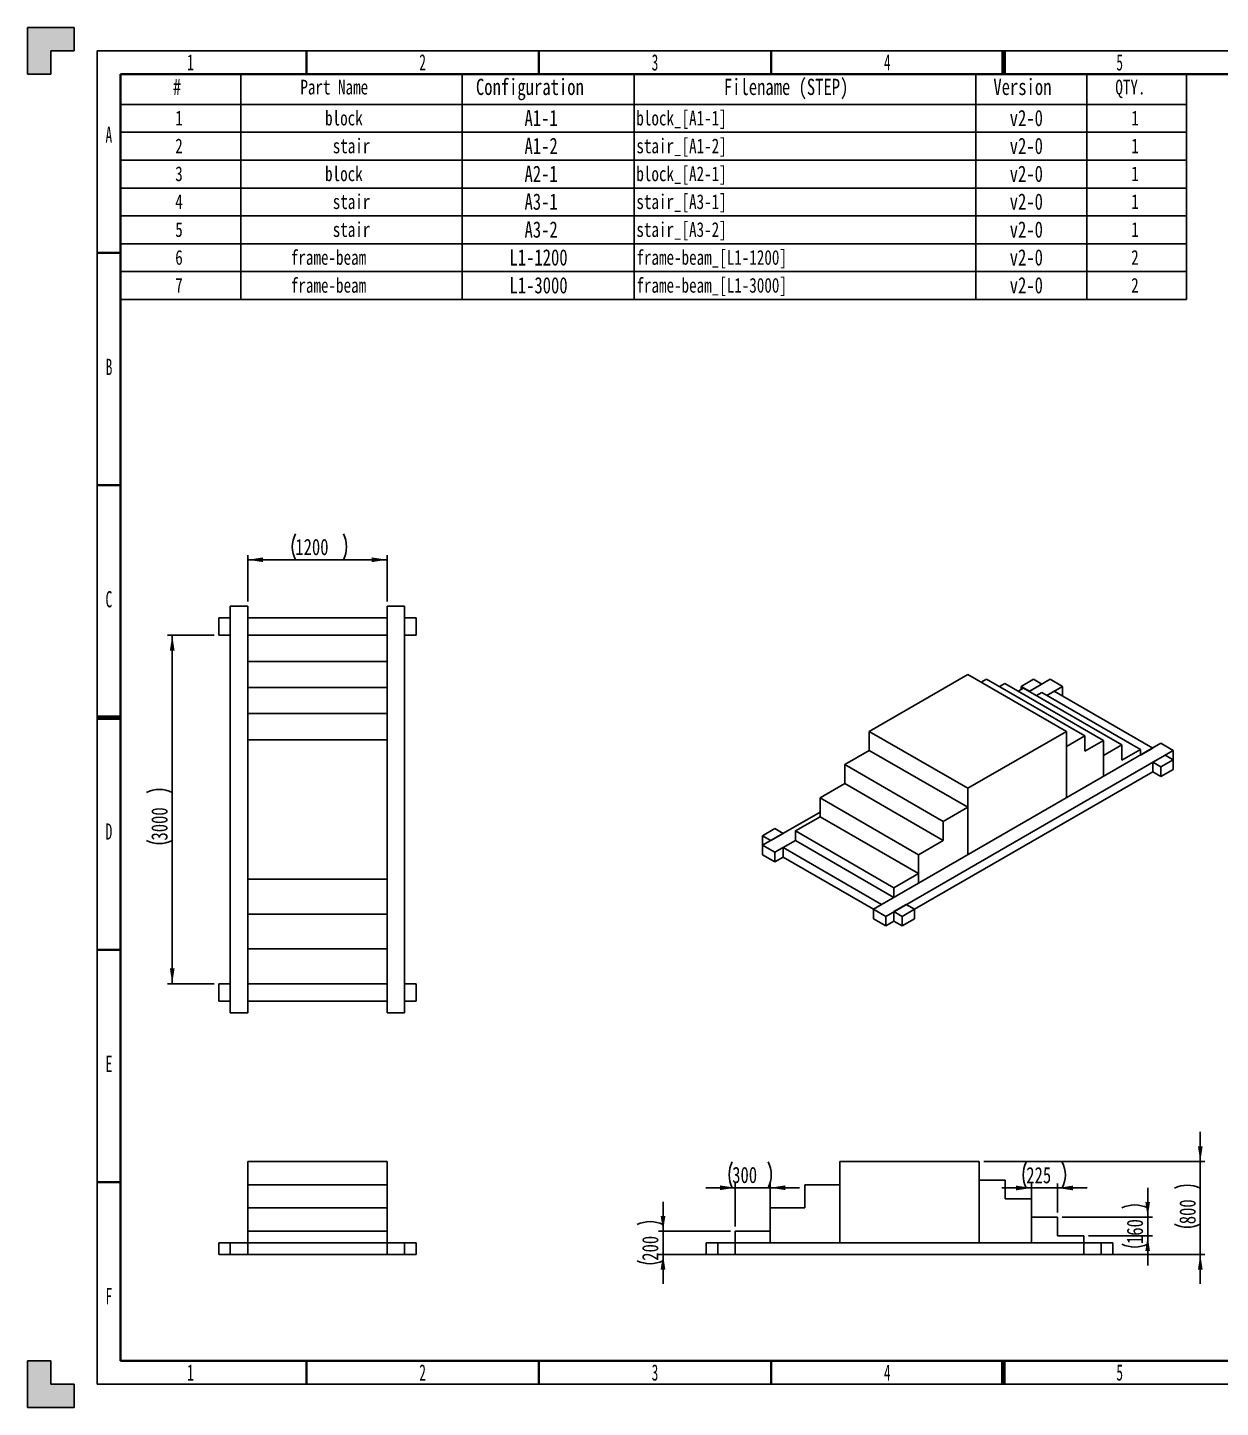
# Model space of a CAD drawing. Header units: millimetres. Extents: x 0 to 420, y 0 to 297.
# Drawn here: x 0 to 256.7, y 0 to 297 of the extents above; entities that cross this region are included whole.
import ezdxf

# ---------------------------------------------------------------- set-up
doc = ezdxf.new("R2010")
doc.units = ezdxf.units.MM
for name, color, linetype in [('BORDER', 7, 'Continuous'), ('MODELS', 7, 'Continuous'), ('REFERENCE', 9, 'Continuous')]:
    doc.layers.add(name, color=color, linetype=linetype)
doc.styles.add('SLDTEXTSTYLE0', font='TXT', dxfattribs={"width": 0.605})
doc.styles.add('SLDTEXTSTYLE1', font='TXT', dxfattribs={"width": 0.75})
doc.dimstyles.new('SLDDIMSTYLE1', dxfattribs={"dimtxt": 3.5, "dimasz": 3.302, "dimexe": 0, "dimexo": 0.0625, "dimgap": 0.875, "dimtad": 1, "dimdec": 3, "dimlfac": 40, "dimrnd": 1e-09, "dimzin": 12, "dimdsep": 46, "dimtxsty": 'SLDTEXTSTYLE1', "dimsah": 1, "dimcen": 0.09, "dimadec": 0, "dimazin": 3, "dimtfac": 1, "dimtdec": 3, "dimtmove": 0, "dimatfit": 0, "dimfxl": 1, "dimfrac": 2, "dimtolj": 1, "dimtzin": 12, "dimarcsym": 0})
doc.dimstyles.new('SLDDIMSTYLE2', dxfattribs={"dimtxt": 3.5, "dimasz": 3.302, "dimexe": 0, "dimexo": 0.0625, "dimgap": 0.875, "dimtad": 1, "dimdec": 3, "dimlfac": 40, "dimrnd": 1e-09, "dimzin": 12, "dimdsep": 46, "dimtxsty": 'SLDTEXTSTYLE1', "dimsah": 1, "dimcen": 0.09, "dimadec": 0, "dimazin": 3, "dimtfac": 1, "dimtdec": 3, "dimtofl": 0, "dimtmove": 0, "dimatfit": 3, "dimfxl": 1, "dimfrac": 2, "dimtolj": 1, "dimtzin": 12, "dimarcsym": 0})

# ---------------------------------------------------------------- blocks, each defined once
blk = doc.blocks.new('SW_TABLEANNOTATION_0')
at = {"layer": 'MODELS', "color": 0}
for p, q in [((0, 0), (0, -6.53)), ((0, 0), (25.88, 0)), ((25.88, 0), (25.88, -6.53)), ((25.88, 0), (73.53, 0)), ((73.53, 0), (73.53, -6.53)), ((73.53, 0), (110.5, 0)), ((110.5, 0), (110.5, -6.53)), ((110.5, 0), (184.06, 0)), ((184.06, 0), (184.06, -6.53)), ((184.06, 0), (207.94, 0)), ((207.94, 0), (207.94, -6.53)), ((207.94, 0), (229.36, 0)), ((229.36, 0), (229.36, -6.53)), ((0, -6.53), (25.88, -6.53)), ((0, -6.53), (0, -12.53)), ((25.88, -6.53), (73.53, -6.53)), ((25.88, -6.53), (25.88, -12.53)), ((73.53, -6.53), (110.5, -6.53)), ((73.53, -6.53), (73.53, -12.53)), ((110.5, -6.53), (184.06, -6.53)), ((110.5, -6.53), (110.5, -12.53)), ((184.06, -6.53), (207.94, -6.53)), ((184.06, -6.53), (184.06, -12.53)), ((207.94, -6.53), (229.36, -6.53)), ((207.94, -6.53), (207.94, -12.53)), ((229.36, -6.53), (229.36, -12.53)), ((0, -12.53), (0, -18.53)), ((0, -12.53), (25.88, -12.53)), ((25.88, -12.53), (25.88, -18.53)), ((25.88, -12.53), (73.53, -12.53)), ((73.53, -12.53), (73.53, -18.53)), ((73.53, -12.53), (110.5, -12.53)), ((110.5, -12.53), (110.5, -18.53)), ((110.5, -12.53), (184.06, -12.53)), ((184.06, -12.53), (184.06, -18.53)), ((184.06, -12.53), (207.94, -12.53)), ((207.94, -12.53), (207.94, -18.53)), ((207.94, -12.53), (229.36, -12.53)), ((229.36, -12.53), (229.36, -18.53)), ((0, -18.53), (0, -24.53)), ((0, -18.53), (25.88, -18.53)), ((25.88, -18.53), (25.88, -24.53)), ((25.88, -18.53), (73.53, -18.53)), ((73.53, -18.53), (73.53, -24.53)), ((73.53, -18.53), (110.5, -18.53)), ((110.5, -18.53), (110.5, -24.53)), ((110.5, -18.53), (184.06, -18.53)), ((184.06, -18.53), (184.06, -24.53)), ((184.06, -18.53), (207.94, -18.53)), ((207.94, -18.53), (207.94, -24.53)), ((207.94, -18.53), (229.36, -18.53)), ((229.36, -18.53), (229.36, -24.53)), ((0, -24.53), (0, -30.53)), ((0, -24.53), (25.88, -24.53)), ((25.88, -24.53), (25.88, -30.53)), ((25.88, -24.53), (73.53, -24.53)), ((73.53, -24.53), (73.53, -30.53)), ((73.53, -24.53), (110.5, -24.53)), ((110.5, -24.53), (110.5, -30.53)), ((110.5, -24.53), (184.06, -24.53)), ((184.06, -24.53), (184.06, -30.53)), ((184.06, -24.53), (207.94, -24.53)), ((207.94, -24.53), (207.94, -30.53)), ((207.94, -24.53), (229.36, -24.53)), ((229.36, -24.53), (229.36, -30.53)), ((0, -30.53), (0, -36.53)), ((0, -30.53), (25.88, -30.53)), ((25.88, -30.53), (25.88, -36.53)), ((25.88, -30.53), (73.53, -30.53)), ((73.53, -30.53), (73.53, -36.53)), ((73.53, -30.53), (110.5, -30.53)), ((110.5, -30.53), (110.5, -36.53)), ((110.5, -30.53), (184.06, -30.53)), ((184.06, -30.53), (184.06, -36.53)), ((184.06, -30.53), (207.94, -30.53)), ((207.94, -30.53), (207.94, -36.53)), ((207.94, -30.53), (229.36, -30.53)), ((229.36, -30.53), (229.36, -36.53)), ((0, -36.53), (0, -42.53)), ((0, -36.53), (25.88, -36.53)), ((25.88, -36.53), (25.88, -42.53)), ((25.88, -36.53), (73.53, -36.53)), ((73.53, -36.53), (73.53, -42.53)), ((73.53, -36.53), (110.5, -36.53)), ((110.5, -36.53), (110.5, -42.53)), ((110.5, -36.53), (184.06, -36.53)), ((184.06, -36.53), (184.06, -42.53)), ((184.06, -36.53), (207.94, -36.53)), ((207.94, -36.53), (207.94, -42.53)), ((207.94, -36.53), (229.36, -36.53)), ((229.36, -36.53), (229.36, -42.53)), ((0, -42.53), (0, -48.53)), ((0, -42.53), (25.88, -42.53)), ((25.88, -42.53), (25.88, -48.53)), ((25.88, -42.53), (73.53, -42.53)), ((73.53, -42.53), (73.53, -48.53)), ((73.53, -42.53), (110.5, -42.53)), ((110.5, -42.53), (110.5, -48.53)), ((110.5, -42.53), (184.06, -42.53)), ((184.06, -42.53), (184.06, -48.53)), ((184.06, -42.53), (207.94, -42.53)), ((207.94, -42.53), (207.94, -48.53)), ((207.94, -42.53), (229.36, -42.53)), ((229.36, -42.53), (229.36, -48.53)), ((0, -48.53), (25.88, -48.53)), ((25.88, -48.53), (73.53, -48.53)), ((73.53, -48.53), (110.5, -48.53)), ((110.5, -48.53), (184.06, -48.53)), ((184.06, -48.53), (207.94, -48.53)), ((207.94, -48.53), (229.36, -48.53))]:
    blk.add_line(p, q, dxfattribs=at)
at = {"layer": 'MODELS', "color": 0, "attachment_point": 1, "style": 'SLDTEXTSTYLE1'}
for s, insert, char_height in [('#', (11.26, -1.01), 3.5), ('Part Name', (38.7, -1.22), 3.175), ('Configuration', (76.48, -1.01), 3.5), ('Filename (STEP)', (129.83, -1.01), 3.5), ('Version', (187.82, -1.01), 3.5), ('QTY.', (214.07, -1.22), 3.175), ('1', (11.77, -7.88), 3.17), ('block', (44.02, -7.88), 3.175), ('A1-1', (86.93, -7.71), 3.5), ('block_[A1-1]', (111, -7.88), 3.175), ('v2-0', (191.34, -7.71), 3.5), ('1', (217.48, -7.88), 3.17), ('2', (11.77, -13.88), 3.17), ('stair', (45.66, -13.88), 3.175), ('A1-2', (86.93, -13.71), 3.5), ('stair_[A1-2]', (111, -13.88), 3.175), ('v2-0', (191.34, -13.71), 3.5), ('1', (217.48, -13.88), 3.17), ('3', (11.77, -19.88), 3.17), ('block', (44.02, -19.88), 3.175), ('A2-1', (86.93, -19.71), 3.5), ('block_[A2-1]', (111, -19.88), 3.175), ('v2-0', (191.34, -19.71), 3.5), ('1', (217.48, -19.88), 3.17), ('4', (11.77, -25.88), 3.17), ('stair', (45.66, -25.88), 3.175), ('A3-1', (86.93, -25.71), 3.5), ('stair_[A3-1]', (111, -25.88), 3.175), ('v2-0', (191.34, -25.71), 3.5), ('1', (217.48, -25.88), 3.17), ('5', (11.77, -31.88), 3.17), ('stair', (45.66, -31.88), 3.175), ('A3-2', (86.93, -31.71), 3.5), ('stair_[A3-2]', (111, -31.88), 3.175), ('v2-0', (191.34, -31.71), 3.5), ('1', (217.48, -31.88), 3.17), ('6', (11.77, -37.88), 3.17), ('frame-beam', (36.65, -37.88), 3.175), ('L1-1200', (83.7, -37.71), 3.5), ('frame-beam_[L1-1200]', (111, -37.88), 3.175), ('v2-0', (191.34, -37.71), 3.5), ('2', (217.48, -37.88), 3.17), ('7', (11.77, -43.88), 3.17), ('frame-beam', (36.65, -43.88), 3.175), ('L1-3000', (83.7, -43.71), 3.5), ('frame-beam_[L1-3000]', (111, -43.88), 3.175), ('v2-0', (191.34, -43.71), 3.5), ('2', (217.48, -43.88), 3.17)]:
    blk.add_mtext(s, dxfattribs=dict(at, insert=insert, char_height=char_height))
blk = doc.blocks.new('_D')
at = {"layer": 'REFERENCE'}
for p, q in [((216.02, 41.93), (216.02, 48.23)), ((221.64, 41.93), (221.64, 48.23)), ((216.02, 47.23), (209.67, 47.23)), ((216.02, 47.23), (221.64, 47.23)), ((221.64, 47.23), (227.99, 47.23))]:
    blk.add_line(p, q, dxfattribs=at)
for centre, start, end in [((220.45, 50.01), 153.4349, 206.5651), ((217.1, 50.01), 333.4349, 26.5651)]:
    blk.add_arc(centre, 6.21, start, end, dxfattribs=at)
for points in [[(216.02, 47.23), (212.72, 47.74), (212.72, 46.72)], [(221.64, 47.23), (224.95, 46.72), (224.95, 47.74)]]:
    blk.add_solid(points, dxfattribs=at)
at = {"layer": 'REFERENCE', "insert": (214.9, 51.74), "char_height": 3.5, "attachment_point": 1, "style": 'SLDTEXTSTYLE1'}
blk.add_mtext('225', dxfattribs=at)
blk = doc.blocks.new('_D_1')
at = {"layer": 'REFERENCE'}
for p, q in [((241.03, 40.93), (241.03, 47.28)), ((222.64, 40.93), (242.03, 40.93)), ((241.03, 40.93), (241.03, 36.93)), ((228.27, 36.93), (242.03, 36.93)), ((241.03, 36.93), (241.03, 30.58))]:
    blk.add_line(p, q, dxfattribs=at)
for centre, start, end in [((238.25, 37.37), 63.4349, 116.5651), ((238.25, 40.72), 243.4349, 296.5651)]:
    blk.add_arc(centre, 6.21, start, end, dxfattribs=at)
for points in [[(241.03, 40.93), (241.53, 44.23), (240.52, 44.23)], [(241.03, 36.93), (240.52, 33.63), (241.53, 33.63)]]:
    blk.add_solid(points, dxfattribs=at)
at = {"layer": 'REFERENCE', "insert": (236.51, 35.17), "char_height": 3.5, "attachment_point": 1, "rotation": 90, "style": 'SLDTEXTSTYLE1'}
blk.add_mtext('160', dxfattribs=at)
blk = doc.blocks.new('_D_2')
at = {"layer": 'REFERENCE'}
for p, q in [((136.73, 37.93), (136.73, 44.28)), ((151.27, 37.93), (135.73, 37.93)), ((136.73, 37.93), (136.73, 32.93)), ((151.27, 32.93), (135.73, 32.93)), ((136.73, 32.93), (136.73, 26.58))]:
    blk.add_line(p, q, dxfattribs=at)
for centre, start, end in [((133.95, 33.78), 63.4349, 116.5651), ((133.95, 37.13), 243.4349, 296.5651)]:
    blk.add_arc(centre, 6.21, start, end, dxfattribs=at)
for points in [[(136.73, 37.93), (137.24, 41.23), (136.22, 41.23)], [(136.73, 32.93), (136.22, 29.63), (137.24, 29.63)]]:
    blk.add_solid(points, dxfattribs=at)
at = {"layer": 'REFERENCE', "insert": (132.22, 31.57), "char_height": 3.5, "attachment_point": 1, "rotation": 90, "style": 'SLDTEXTSTYLE1'}
blk.add_mtext('200', dxfattribs=at)
blk = doc.blocks.new('_D_3')
at = {"layer": 'REFERENCE'}
for p, q in [((152.27, 38.93), (152.27, 48.28)), ((159.77, 38.93), (159.77, 48.28)), ((152.27, 47.28), (145.92, 47.28)), ((159.77, 47.28), (152.27, 47.28)), ((159.77, 47.28), (166.12, 47.28))]:
    blk.add_line(p, q, dxfattribs=at)
for centre, start, end in [((157.18, 50.06), 153.4349, 206.5651), ((153.83, 50.06), 333.4349, 26.5651)]:
    blk.add_arc(centre, 6.21, start, end, dxfattribs=at)
for points in [[(152.27, 47.28), (148.97, 47.79), (148.97, 46.77)], [(159.77, 47.28), (163.07, 46.77), (163.07, 47.79)]]:
    blk.add_solid(points, dxfattribs=at)
at = {"layer": 'REFERENCE', "insert": (151.62, 51.79), "char_height": 3.5, "attachment_point": 1, "style": 'SLDTEXTSTYLE1'}
blk.add_mtext('300', dxfattribs=at)
blk = doc.blocks.new('_D_4')
at = {"layer": 'REFERENCE'}
for p, q in [((252.35, 52.93), (252.35, 59.28)), ((205.77, 52.93), (253.35, 52.93)), ((252.35, 32.93), (252.35, 52.93)), ((228.27, 32.93), (253.35, 32.93)), ((252.35, 32.93), (252.35, 26.58))]:
    blk.add_line(p, q, dxfattribs=at)
for centre, start, end in [((249.57, 41.63), 63.4349, 116.5651), ((249.57, 44.99), 243.4349, 296.5651)]:
    blk.add_arc(centre, 6.21, start, end, dxfattribs=at)
for points in [[(252.35, 52.93), (252.86, 56.23), (251.84, 56.23)], [(252.35, 32.93), (251.84, 29.63), (252.86, 29.63)]]:
    blk.add_solid(points, dxfattribs=at)
at = {"layer": 'REFERENCE', "insert": (247.84, 39.43), "char_height": 3.5, "attachment_point": 1, "rotation": 90, "style": 'SLDTEXTSTYLE1'}
blk.add_mtext('800', dxfattribs=at)
blk = doc.blocks.new('_D_5')
at = {"layer": 'REFERENCE'}
for p, q in [((40.12, 166.2), (30.12, 166.2)), ((31.12, 166.2), (31.12, 91.2)), ((40.12, 91.2), (30.12, 91.2))]:
    blk.add_line(p, q, dxfattribs=at)
for centre, start, end in [((28.35, 126.81), 63.4349, 116.5651), ((28.35, 127.58), 243.4349, 296.5651)]:
    blk.add_arc(centre, 6.21, start, end, dxfattribs=at)
for points in [[(31.12, 166.2), (30.62, 162.9), (31.63, 162.9)], [(31.12, 91.2), (31.63, 94.51), (30.62, 94.51)]]:
    blk.add_solid(points, dxfattribs=at)
at = {"layer": 'REFERENCE', "insert": (26.61, 122.02), "char_height": 3.5, "attachment_point": 1, "rotation": 90, "style": 'SLDTEXTSTYLE1'}
blk.add_mtext('3000', dxfattribs=at)
blk = doc.blocks.new('_D_6')
at = {"layer": 'REFERENCE'}
for p, q in [((47.37, 173.45), (47.37, 183.45)), ((47.37, 182.45), (77.37, 182.45)), ((77.37, 173.45), (77.37, 183.45))]:
    blk.add_line(p, q, dxfattribs=at)
for centre, start, end in [((63.17, 185.23), 153.4349, 206.5651), ((62.4, 185.23), 333.4349, 26.5651)]:
    blk.add_arc(centre, 6.21, start, end, dxfattribs=at)
for points in [[(47.37, 182.45), (50.68, 181.95), (50.68, 182.96)], [(77.37, 182.45), (74.07, 182.96), (74.07, 181.95)]]:
    blk.add_solid(points, dxfattribs=at)
at = {"layer": 'REFERENCE', "insert": (57.61, 186.96), "char_height": 3.5, "attachment_point": 1, "style": 'SLDTEXTSTYLE1'}
blk.add_mtext('1200', dxfattribs=at)

msp = doc.modelspace()

# ---------------------------------------------------------------- hatches: boundary and pattern name
at = {"layer": 'BORDER'}
for points in [[(10, 292), (10, 297), (0, 297), (0, 287), (5, 287), (5, 292)], [(5, 10), (0, 10), (0, 0), (10, 0), (10, 5), (5, 5)]]:
    msp.add_hatch(color=256, dxfattribs=at).paths.add_polyline_path(points, flags=0)

# ---------------------------------------------------------------- linework, layer by layer
at = {"color": 7, "linetype": 'Continuous', "lineweight": 25}
for p, q in [((43.62453, 84.953248), (43.62453, 172.453248)), ((43.62453, 172.453248), (47.37453, 172.453248)), ((47.37453, 166.203248), (47.37453, 172.453248)), ((77.37453, 172.453248), (81.12453, 172.453248)), ((77.37453, 166.203248), (77.37453, 172.453248)), ((81.12453, 84.953248), (81.12453, 172.453248)), ((41.12453, 169.953248), (41.12453, 166.203248)), ((43.62453, 169.953248), (41.12453, 169.953248)), ((43.62453, 169.953248), (43.62453, 166.203248)), ((47.37453, 169.953248), (47.37453, 166.203248)), ((47.37453, 169.953248), (77.37453, 169.953248)), ((77.37453, 169.953248), (77.37453, 166.203248)), ((81.12453, 169.953248), (81.12453, 166.203248)), ((81.12453, 169.953248), (83.62453, 169.953248)), ((83.62453, 169.953248), (83.62453, 166.203248)), ((43.62453, 166.203248), (41.12453, 166.203248)), ((47.37453, 166.203248), (77.37453, 166.203248)), ((47.37453, 160.578248), (47.37453, 166.203248)), ((77.37453, 160.578248), (77.37453, 166.203248)), ((81.12453, 166.203248), (83.62453, 166.203248)), ((47.37453, 154.953248), (47.37453, 160.578248)), ((47.37453, 160.578248), (77.37453, 160.578248)), ((77.37453, 154.953248), (77.37453, 160.578248)), ((202.340391, 157.749215), (181.127188, 145.503093)), ((202.340391, 157.749215), (223.553595, 145.503093)), ((47.37453, 154.953248), (77.37453, 154.953248)), ((47.37453, 149.328248), (47.37453, 154.953248)), ((77.37453, 149.328248), (77.37453, 154.953248)), ((205.169278, 156.116133), (206.317867, 156.779199)), ((206.317867, 156.779199), (227.53107, 144.533077)), ((209.146754, 155.146117), (210.295342, 155.809184)), ((210.295342, 155.809184), (231.508546, 143.563062)), ((213.124229, 154.176102), (214.272818, 154.839168)), ((216.482527, 156.726382), (213.830876, 155.195617)), ((213.830876, 155.195617), (213.830876, 154.584041)), ((215.598643, 154.175107), (213.830876, 155.195617)), ((214.272818, 154.839168), (235.486022, 142.593047)), ((215.510887, 154.124446), (220.018061, 156.726382)), ((218.250294, 155.705872), (215.598643, 154.175107)), ((218.250294, 155.705872), (216.482527, 156.726382)), ((219.311126, 153.256747), (222.669711, 155.195617)), ((220.018061, 156.726382), (222.669711, 155.195617)), ((222.669711, 153.154597), (222.669711, 155.195617)), ((217.101705, 153.206087), (218.250294, 153.869153)), ((218.250294, 153.869153), (239.463497, 141.623031)), ((220.901944, 154.175107), (219.311126, 153.256747)), ((220.901944, 154.175107), (242.115148, 141.928985)), ((47.37453, 143.703248), (47.37453, 149.328248)), ((47.37453, 149.328248), (77.37453, 149.328248)), ((77.37453, 143.703248), (77.37453, 149.328248)), ((47.37453, 143.703248), (77.37453, 143.703248)), ((47.37453, 143.703248), (47.37453, 113.703248)), ((77.37453, 143.703248), (77.37453, 113.703248)), ((181.127188, 141.420389), (181.127188, 145.503093)), ((181.127188, 145.503093), (202.340391, 133.256971)), ((182.011071, 107.23164), (243.882915, 142.949495)), ((223.553595, 145.503093), (202.340391, 133.256971)), ((223.553595, 145.503093), (223.553595, 131.213629)), ((223.553595, 142.23693), (227.53107, 144.533077)), ((227.53107, 144.533077), (227.53107, 141.266914)), ((227.53107, 141.266914), (231.508546, 143.563062)), ((231.508546, 143.563062), (231.508546, 135.805924)), ((231.508546, 140.296899), (235.486022, 142.593047)), ((235.486022, 142.593047), (235.486022, 139.326883)), ((243.882915, 142.949495), (246.534565, 141.41873)), ((181.127188, 141.420389), (175.823887, 138.358858)), ((202.340391, 129.174267), (181.127188, 141.420389)), ((184.662722, 105.700875), (246.534565, 141.41873)), ((223.553595, 131.213629), (223.553595, 142.23693)), ((231.508546, 135.805924), (231.508546, 140.296899)), ((235.486022, 139.326883), (239.463497, 141.623031)), ((242.115148, 141.928985), (239.463497, 140.39822)), ((239.463497, 141.623031), (239.463497, 140.39822)), ((244.766798, 140.39822), (242.115148, 138.867455)), ((244.766798, 140.39822), (246.534565, 139.37771)), ((246.534565, 139.37771), (246.534565, 141.41873)), ((197.03709, 126.112737), (175.823887, 138.358858)), ((175.823887, 138.358858), (175.823887, 134.276154)), ((242.115148, 136.826103), (190.849906, 107.231309)), ((242.115148, 137.846779), (242.115148, 138.867455)), ((242.115148, 138.867455), (243.882915, 137.846945)), ((242.115148, 136.826103), (242.115148, 137.846779)), ((243.882915, 135.805593), (242.115148, 136.826103)), ((246.534565, 139.37771), (243.882915, 137.846945)), ((243.882915, 137.846945), (243.882915, 135.805593)), ((246.534565, 137.336358), (243.882915, 135.805593)), ((246.534565, 139.37771), (246.534565, 137.336358)), ((175.823887, 134.276154), (170.520586, 131.214624)), ((197.03709, 122.030033), (175.823887, 134.276154)), ((191.733789, 118.968502), (170.520586, 131.214624)), ((170.520586, 131.214624), (170.520586, 127.13192)), ((202.340391, 133.256971), (202.340391, 118.967507)), ((158.146217, 121.008527), (170.520586, 128.152098)), ((202.340391, 129.174267), (197.03709, 126.112737)), ((202.340391, 118.967507), (202.340391, 129.174267)), ((170.520586, 127.13192), (165.217285, 124.070389)), ((170.520586, 127.13192), (191.733789, 114.885798)), ((197.03709, 126.112737), (197.03709, 122.030033)), ((160.797868, 124.580313), (158.146217, 123.049548)), ((158.146217, 123.049548), (158.146217, 121.008527)), ((159.913984, 122.029037), (158.146217, 123.049548)), ((162.565635, 123.559803), (159.913984, 122.029037)), ((162.565635, 123.559803), (160.797868, 124.580313)), ((160.797868, 119.477762), (165.217285, 122.029037)), ((165.217285, 122.029037), (162.565635, 120.498272)), ((165.217285, 122.029037), (165.217285, 124.070389)), ((165.217285, 124.070389), (186.430489, 111.824268)), ((165.217285, 122.029037), (186.430489, 109.782916)), ((197.03709, 122.030033), (191.733789, 118.968502)), ((158.146217, 121.008527), (160.797868, 119.477762)), ((158.146217, 118.967175), (158.146217, 121.008527)), ((158.146217, 118.967175), (160.797868, 117.43641)), ((160.797868, 117.43641), (160.797868, 119.477762)), ((162.565635, 120.498272), (162.565635, 119.477596)), ((162.565635, 120.498272), (183.778838, 108.252151)), ((162.565635, 119.477596), (162.565635, 118.45692)), ((191.733789, 118.968502), (191.733789, 112.844446)), ((162.565635, 118.45692), (160.797868, 117.43641)), ((182.011071, 107.231309), (162.565635, 118.45692)), ((47.37453, 113.703248), (77.37453, 113.703248)), ((47.37453, 113.703248), (47.37453, 106.203248)), ((77.37453, 113.703248), (77.37453, 106.203248)), ((191.733789, 114.885798), (186.430489, 111.824268)), ((191.733789, 114.885798), (191.733789, 112.844446)), ((186.430489, 111.824268), (186.430489, 109.782916)), ((182.011071, 107.23164), (184.662722, 105.700875)), ((182.011071, 105.190288), (182.011071, 107.23164)), ((186.430489, 109.782916), (183.778838, 108.252151)), ((189.082139, 108.252151), (186.430489, 106.721385)), ((190.849906, 107.23164), (188.198256, 105.700875)), ((189.082139, 108.252151), (190.849906, 107.23164)), ((190.849906, 107.23164), (190.849906, 105.190288)), ((77.37453, 106.203248), (47.37453, 106.203248)), ((47.37453, 106.203248), (47.37453, 98.703248)), ((77.37453, 106.203248), (77.37453, 98.703248)), ((182.011071, 105.190288), (184.662722, 103.659523)), ((184.662722, 103.659523), (184.662722, 105.700875)), ((186.430489, 104.680033), (184.662722, 103.659523)), ((186.430489, 105.700709), (186.430489, 106.721385)), ((186.430489, 106.721385), (188.198256, 105.700875)), ((186.430489, 105.700709), (186.430489, 104.680033)), ((188.198256, 103.659523), (186.430489, 104.680033)), ((188.198256, 105.700875), (188.198256, 103.659523)), ((190.849906, 105.190288), (188.198256, 103.659523)), ((77.37453, 98.703248), (47.37453, 98.703248)), ((47.37453, 98.703248), (47.37453, 91.203248)), ((77.37453, 98.703248), (77.37453, 91.203248)), ((41.12453, 91.203248), (41.12453, 87.453248)), ((43.62453, 91.203248), (41.12453, 91.203248)), ((43.62453, 91.203248), (43.62453, 87.453248)), ((47.37453, 84.953248), (47.37453, 91.203248)), ((47.37453, 91.203248), (47.37453, 87.453248)), ((47.37453, 91.203248), (77.37453, 91.203248)), ((77.37453, 84.953248), (77.37453, 91.203248)), ((77.37453, 91.203248), (77.37453, 87.453248)), ((81.12453, 91.203248), (81.12453, 87.453248)), ((81.12453, 91.203248), (83.62453, 91.203248)), ((83.62453, 91.203248), (83.62453, 87.453248)), ((43.62453, 87.453248), (41.12453, 87.453248)), ((47.37453, 87.453248), (77.37453, 87.453248)), ((81.12453, 87.453248), (83.62453, 87.453248)), ((43.62453, 84.953248), (47.37453, 84.953248)), ((77.37453, 84.953248), (81.12453, 84.953248)), ((47.37453, 52.929952), (77.37453, 52.929952)), ((47.37453, 47.929952), (47.37453, 52.929952)), ((77.37453, 52.929952), (77.37453, 47.929952)), ((204.769795, 52.929952), (174.769795, 52.929952)), ((174.769795, 52.929952), (174.769795, 35.429952)), ((204.769795, 52.929952), (204.769795, 35.429952)), ((77.37453, 47.929952), (47.37453, 47.929952)), ((47.37453, 47.929952), (47.37453, 42.929952)), ((77.37453, 47.929952), (77.37453, 42.929952)), ((174.769795, 47.929952), (167.269795, 47.929952)), ((167.269795, 47.929952), (167.269795, 42.929952)), ((174.769795, 35.429952), (174.769795, 47.929952)), ((204.769795, 35.429952), (204.769795, 48.929952)), ((204.769795, 48.929952), (210.394795, 48.929952)), ((210.394795, 48.929952), (210.394795, 44.929952)), ((210.394795, 44.929952), (216.019795, 44.929952)), ((216.019795, 44.929952), (216.019795, 35.429952)), ((77.37453, 42.929952), (47.37453, 42.929952)), ((47.37453, 42.929952), (47.37453, 37.929952)), ((77.37453, 42.929952), (77.37453, 37.929952)), ((167.269795, 42.929952), (159.769795, 42.929952)), ((159.769795, 42.929952), (159.769795, 35.429952)), ((216.019795, 40.929952), (221.644795, 40.929952)), ((216.019795, 35.429952), (216.019795, 40.929952)), ((221.644795, 40.929952), (221.644795, 36.929952)), ((47.37453, 37.929952), (77.37453, 37.929952)), ((47.37453, 35.429952), (47.37453, 37.929952)), ((77.37453, 37.929952), (77.37453, 35.429952)), ((159.769795, 37.929952), (152.269795, 37.929952)), ((152.269795, 37.929952), (152.269795, 35.429952)), ((159.769795, 37.929952), (159.769795, 35.429952)), ((221.644795, 36.929952), (227.269795, 36.929952)), ((227.269795, 36.929952), (227.269795, 35.429952)), ((43.62453, 35.429952), (41.12453, 35.429952)), ((41.12453, 35.429952), (41.12453, 32.929952)), ((43.62453, 32.929952), (41.12453, 32.929952)), ((43.62453, 32.929952), (43.62453, 35.429952)), ((43.62453, 35.429952), (47.37453, 35.429952)), ((43.62453, 32.929952), (47.37453, 32.929952)), ((47.37453, 32.929952), (47.37453, 35.429952)), ((47.37453, 35.429952), (77.37453, 35.429952)), ((77.37453, 32.929952), (47.37453, 32.929952)), ((77.37453, 32.929952), (77.37453, 35.429952)), ((77.37453, 35.429952), (81.12453, 35.429952)), ((77.37453, 32.929952), (81.12453, 32.929952)), ((81.12453, 32.929952), (81.12453, 35.429952)), ((81.12453, 35.429952), (83.62453, 35.429952)), ((83.62453, 32.929952), (81.12453, 32.929952)), ((83.62453, 35.429952), (83.62453, 32.929952)), ((146.019795, 32.929952), (146.019795, 35.429952)), ((146.019795, 35.429952), (148.519795, 35.429952)), ((148.519795, 32.929952), (146.019795, 32.929952)), ((148.519795, 35.429952), (148.519795, 32.929952)), ((152.269795, 35.429952), (148.519795, 35.429952)), ((152.269795, 32.929952), (148.519795, 32.929952)), ((152.269795, 35.429952), (227.269795, 35.429952)), ((152.269795, 35.429952), (152.269795, 32.929952)), ((227.269795, 32.929952), (152.269795, 32.929952)), ((231.019795, 35.429952), (227.269795, 35.429952)), ((227.269795, 35.429952), (227.269795, 32.929952)), ((231.019795, 32.929952), (227.269795, 32.929952)), ((231.019795, 35.429952), (233.519795, 35.429952)), ((231.019795, 35.429952), (231.019795, 32.929952)), ((231.019795, 32.929952), (233.519795, 32.929952)), ((233.519795, 32.929952), (233.519795, 35.429952))]:
    msp.add_line(p, q, dxfattribs=at)
at = {"layer": 'BORDER'}
for p, q in [((0, 297), (0, 287)), ((10, 297), (0, 297)), ((10, 292), (10, 297)), ((5, 287), (5, 292)), ((5, 292), (10, 292)), ((0, 287), (5, 287)), ((5, 10), (0, 10)), ((0, 10), (0, 0)), ((5, 5), (5, 10)), ((10, 5), (5, 5)), ((10, 0), (10, 5)), ((0, 0), (10, 0))]:
    msp.add_line(p, q, dxfattribs=at)
at = {"layer": 'BORDER', "linetype": 'Continuous', "lineweight": 25}
for p, q in [((415, 292), (15, 292)), ((15, 292), (15, 5)), ((15, 5), (415, 5))]:
    msp.add_line(p, q, dxfattribs=at)
at = {"layer": 'BORDER', "linetype": 'Continuous', "lineweight": 35}
for p, q in [((60, 287), (60, 292)), ((110, 292), (110, 287)), ((160, 287), (160, 292)), ((410, 287), (20, 287)), ((15, 248.5), (20, 248.5)), ((20, 198.5), (15, 198.5)), ((20, 98.5), (15, 98.5)), ((15, 48.5), (20, 48.5)), ((20, 10), (410, 10)), ((60, 5), (60, 10)), ((110, 10), (110, 5)), ((160, 5), (160, 10))]:
    msp.add_line(p, q, dxfattribs=at)
at = {"layer": 'BORDER', "linetype": 'Continuous', "lineweight": 70}
for p, q in [((210, 292), (210, 287)), ((15, 148.5), (20, 148.5))]:
    msp.add_line(p, q, dxfattribs=at)
at = {"layer": 'BORDER', "lineweight": 70}
msp.add_line((210, 5), (210, 10), dxfattribs=at)
at = {"layer": 'MODELS', "linetype": 'Continuous', "lineweight": 35}
msp.add_line((20, 287), (20, 10), dxfattribs=at)

# ---------------------------------------------------------------- block references
at = {"layer": 'MODELS'}
msp.add_blockref('SW_TABLEANNOTATION_0', (20, 287), dxfattribs=at)

# ---------------------------------------------------------------- texts
at = {"layer": 'BORDER', "color": 7, "char_height": 3.5, "attachment_point": 2, "style": 'SLDTEXTSTYLE0'}
for s, insert in [('1', (35.063498, 291.267929)), ('2', (85, 291.267929)), ('3', (135.002127, 291.267929)), ('4', (184.993924, 291.267929)), ('5', (235.000304, 291.267929)), ('A', (17.481163, 275.708263)), ('B', (17.519748, 225.708263)), ('C', (17.486632, 175.708263)), ('D', (17.499089, 125.708263)), ('E', (17.521571, 75.708263)), ('F', (17.492101, 25.708263)), ('1', (35.063498, 9.267929)), ('2', (85, 9.267929)), ('3', (135.002127, 9.275149)), ('4', (184.993924, 9.247405)), ('5', (235.000304, 9.268911))]:
    msp.add_mtext(s, dxfattribs=dict(at, insert=insert))

# ---------------------------------------------------------------- dimensions: what is measured, and where the dimension line sits
at = {"layer": 'REFERENCE'}
for base, p1, p2, dimstyle, picture, middle in [((77.37453, 182.453248), (47.37453, 172.453248), (77.37453, 172.453248), 'SLDDIMSTYLE2', '_D_6', (62.78357, 182.453248)), ((152.269795, 47.282952), (159.769795, 37.929952), (152.269795, 37.929952), 'SLDDIMSTYLE1', '_D_3', (155.504161, 47.282952)), ((221.644795, 47.228354), (216.019795, 40.929952), (221.644795, 40.929952), 'SLDDIMSTYLE1', '_D', (218.775736, 47.228354))]:
    dim = msp.add_linear_dim(base=base, p1=p1, p2=p2, text='(<>)', dimstyle=dimstyle, dxfattribs=at)
    dim.commit()
    dim.dimension.update_dxf_attribs({"geometry": picture, "text_midpoint": middle, "dimtype": 160})
for base, p1, p2, dimstyle, picture, middle in [((31.12453, 91.203248), (41.12453, 166.203248), (41.12453, 91.203248), 'SLDDIMSTYLE2', '_D_5', (31.12453, 127.194803)), ((252.349105, 52.929952), (227.269795, 32.929952), (204.769795, 52.929952), 'SLDDIMSTYLE1', '_D_4', (252.349105, 43.309594)), ((241.025957, 36.929952), (221.644795, 40.929952), (227.269795, 36.929952), 'SLDDIMSTYLE1', '_D_1', (241.025957, 39.046015)), ((136.728164, 32.929952), (152.269795, 37.929952), (152.269795, 32.929952), 'SLDDIMSTYLE1', '_D_2', (136.728164, 35.452989))]:
    dim = msp.add_linear_dim(base=base, p1=p1, p2=p2, angle=90, text='(<>)', dimstyle=dimstyle, dxfattribs=at)
    dim.commit()
    dim.dimension.update_dxf_attribs({"geometry": picture, "text_midpoint": middle, "dimtype": 160})

doc.saveas('drawing.dxf')
